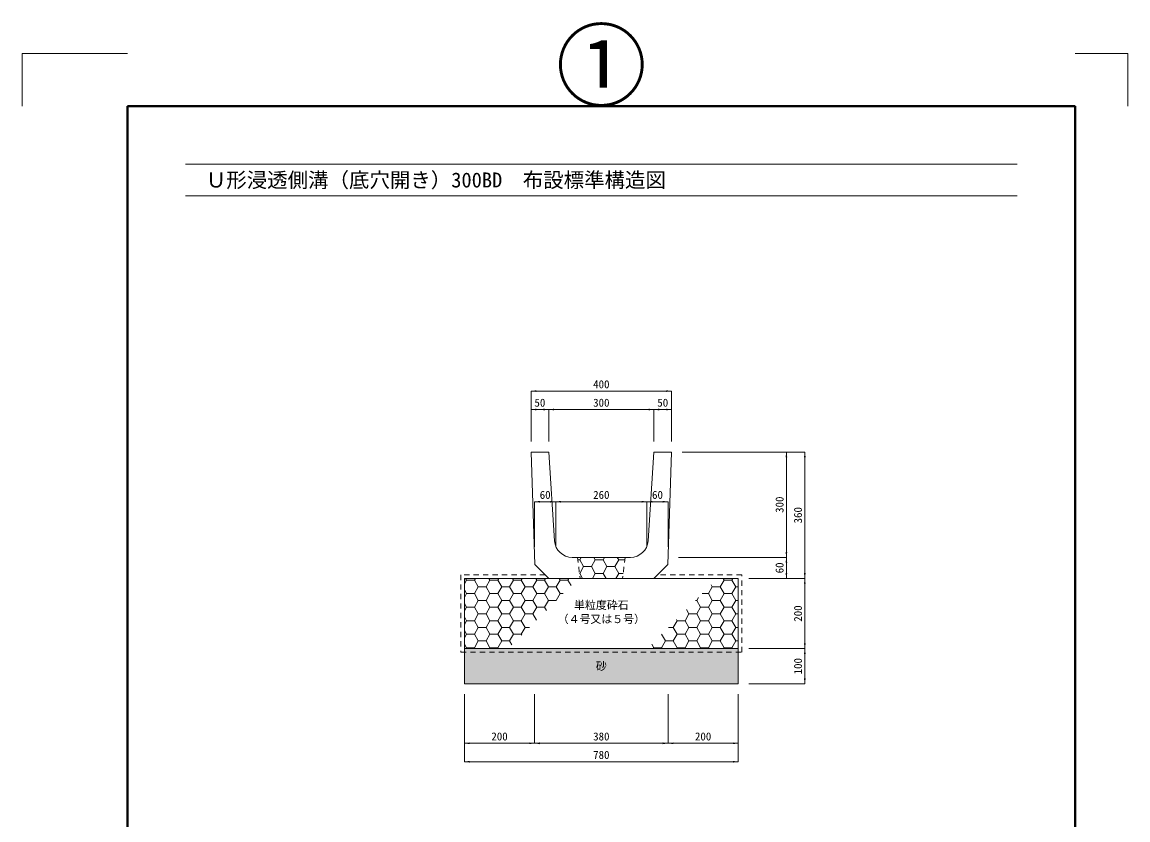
# Model space of a CAD drawing. Units: millimetres at full size. Extents: x 91602 to 111352, y 12024 to 16568.
# Drawn here: x 91602 to 94752, y 14296 to 16568 of the extents above; entities that cross this region are included whole.
import ezdxf
from ezdxf.enums import TextEntityAlignment as Align

# ---------------------------------------------------------------- set-up
doc = ezdxf.new("R2010")
doc.units = ezdxf.units.MM
doc.header["$LTSCALE"] = 20
doc.linetypes.add('USER1', pattern=[1.35, 0.75, -0.6])
for name, color, linetype, lineweight in [('Defpoints_3', 7, 'Continuous', 13), ('ハッチング', 7, 'Continuous', 9), ('図枠', 7, 'Continuous', 5), ('寸法線', 7, 'Continuous', 13), ('排水孔', 30, 'USER1', 13), ('本体', 2, 'Continuous', 13), ('浸透施設', 3, 'Continuous', 13), ('透水シート', 4, 'USER1', 13)]:
    doc.layers.add(name, color=color, linetype=linetype, lineweight=lineweight)
for name, color, linetype in [('ハッチング_砂', 32, 'Continuous'), ('文字', 7, 'Continuous'), ('補助線', 1, 'Continuous')]:
    doc.layers.add(name, color=color, linetype=linetype)
doc.styles.add('ＭＳ ゴシック', font='')
doc.styles.get('ＭＳ ゴシック').set_extended_font_data('MS Gothic')

# ---------------------------------------------------------------- blocks, each defined once
blk = doc.blocks.new('filled_arrow')
at = {"color": 0, "linetype": 'Continuous', "lineweight": -2}
blk.add_solid([(7.5, 1.25), (0, 0), (7.5, -1.25)], dxfattribs=at)

msp = doc.modelspace()

# ---------------------------------------------------------------- hatches: boundary and pattern name
at = {"layer": 'ハッチング_砂'}
msp.add_hatch(color=256, dxfattribs=at).paths.add_polyline_path([(92862.07, 14783.64), (92862.07, 14683.64), (93642.07, 14683.64), (93642.07, 14783.64)])

# ---------------------------------------------------------------- linework, layer by layer
at = {"layer": 'Defpoints_3'}
for p, q in [((91602.07, 16478.54), (91602.07, 16328.54)), ((91902.07, 16478.54), (91602.07, 16478.54)), ((94602.07, 16478.54), (94752.07, 16478.54)), ((94752.07, 16478.54), (94752.07, 16328.54))]:
    msp.add_line(p, q, dxfattribs=at)
at = {"layer": 'ハッチング'}
for p, q in [((93185.39, 15036.51), (93190.43, 15036.51)), ((93190.43, 15036.51), (93194.55, 15043.64)), ((93201.54, 15017.27), (93190.43, 15036.51)), ((93223.77, 15017.27), (93234.88, 15036.51)), ((93234.88, 15036.51), (93230.77, 15043.64)), ((93234.88, 15036.51), (93257.11, 15036.51)), ((93257.11, 15036.51), (93261.22, 15043.64)), ((93268.22, 15017.27), (93257.11, 15036.51)), ((93290.44, 15017.27), (93301.56, 15036.51)), ((93301.56, 15036.51), (93297.44, 15043.64)), ((93301.56, 15036.51), (93318.75, 15036.51)), ((93189.83, 14998.02), (93190.43, 14998.02)), ((93190.43, 14998.02), (93201.54, 15017.27)), ((93198.73, 14983.64), (93190.43, 14998.02)), ((93201.54, 15017.27), (93223.77, 15017.27)), ((93234.88, 14998.02), (93223.77, 15017.27)), ((93226.58, 14983.64), (93234.88, 14998.02)), ((93234.88, 14998.02), (93257.11, 14998.02)), ((93257.11, 14998.02), (93268.22, 15017.27)), ((93265.41, 14983.64), (93257.11, 14998.02)), ((93268.22, 15017.27), (93290.44, 15017.27)), ((93301.56, 14998.02), (93290.44, 15017.27)), ((93293.26, 14983.64), (93301.56, 14998.02)), ((93301.56, 14998.02), (93314.3, 14998.02)), ((92862.07, 14968.2), (92868.17, 14978.77)), ((92868.17, 14978.77), (92865.36, 14983.64)), ((92868.17, 14978.77), (92890.39, 14978.77)), ((92890.39, 14978.77), (92893.21, 14983.64)), ((92901.51, 14959.52), (92890.39, 14978.77)), ((92923.73, 14959.52), (92934.84, 14978.77)), ((92934.84, 14978.77), (92932.03, 14983.64)), ((92934.84, 14978.77), (92957.07, 14978.77)), ((92957.07, 14978.77), (92959.88, 14983.64)), ((92968.18, 14959.52), (92957.07, 14978.77)), ((92990.41, 14959.52), (93001.52, 14978.77)), ((93001.52, 14978.77), (92998.71, 14983.64)), ((93001.52, 14978.77), (93023.74, 14978.77)), ((93023.74, 14978.77), (93026.56, 14983.64)), ((93034.86, 14959.52), (93023.74, 14978.77)), ((93057.08, 14959.52), (93068.19, 14978.77)), ((93068.19, 14978.77), (93065.38, 14983.64)), ((93068.19, 14978.77), (93090.42, 14978.77)), ((93090.42, 14978.77), (93093.23, 14983.64)), ((93101.53, 14959.52), (93090.42, 14978.77)), ((93123.76, 14959.52), (93134.87, 14978.77)), ((93134.87, 14978.77), (93132.06, 14983.64)), ((93134.87, 14978.77), (93157.09, 14978.77)), ((93157.09, 14978.77), (93159.91, 14983.64)), ((93166.14, 14963.1), (93157.09, 14978.77)), ((93568.26, 14959.52), (93564.81, 14965.49)), ((93590.48, 14959.52), (93601.59, 14978.77)), ((93601.59, 14978.77), (93598.78, 14983.64)), ((93601.59, 14978.77), (93623.82, 14978.77)), ((93623.82, 14978.77), (93626.63, 14983.64)), ((93634.93, 14959.52), (93623.82, 14978.77)), ((92868.17, 14940.28), (92862.07, 14950.84)), ((92862.07, 14929.71), (92868.17, 14940.28)), ((92868.17, 14940.28), (92890.39, 14940.28)), ((92890.39, 14940.28), (92901.51, 14959.52)), ((92901.51, 14921.03), (92890.39, 14940.28)), ((92901.51, 14959.52), (92923.73, 14959.52)), ((92934.84, 14940.28), (92923.73, 14959.52)), ((92923.73, 14921.03), (92934.84, 14940.28)), ((92934.84, 14940.28), (92957.07, 14940.28)), ((92957.07, 14940.28), (92968.18, 14959.52)), ((92968.18, 14921.03), (92957.07, 14940.28)), ((92968.18, 14959.52), (92990.41, 14959.52)), ((93001.52, 14940.28), (92990.41, 14959.52)), ((92990.41, 14921.03), (93001.52, 14940.28)), ((93001.52, 14940.28), (93023.74, 14940.28)), ((93023.74, 14940.28), (93034.86, 14959.52)), ((93034.86, 14921.03), (93023.74, 14940.28)), ((93034.86, 14959.52), (93057.08, 14959.52)), ((93068.19, 14940.28), (93057.08, 14959.52)), ((93057.08, 14921.03), (93068.19, 14940.28)), ((93068.19, 14940.28), (93090.42, 14940.28)), ((93090.42, 14940.28), (93101.53, 14959.52)), ((93101.53, 14921.03), (93090.42, 14940.28)), ((93101.53, 14959.52), (93123.76, 14959.52)), ((93134.87, 14940.28), (93123.76, 14959.52)), ((93123.76, 14921.03), (93134.87, 14940.28)), ((93134.87, 14940.28), (93143.32, 14940.28)), ((93539.59, 14940.28), (93557.14, 14940.28)), ((93557.14, 14940.28), (93568.26, 14959.52)), ((93568.26, 14921.03), (93557.14, 14940.28)), ((93568.26, 14959.52), (93590.48, 14959.52)), ((93601.59, 14940.28), (93590.48, 14959.52)), ((93590.48, 14921.03), (93601.59, 14940.28)), ((93601.59, 14940.28), (93623.82, 14940.28)), ((93623.82, 14940.28), (93634.93, 14959.52)), ((93634.93, 14921.03), (93623.82, 14940.28)), ((93634.93, 14959.52), (93642.07, 14959.52)), ((92868.17, 14901.78), (92862.07, 14912.35)), ((92862.07, 14891.22), (92868.17, 14901.78)), ((92868.17, 14901.78), (92890.39, 14901.78)), ((92890.39, 14901.78), (92901.51, 14921.03)), ((92901.51, 14882.53), (92890.39, 14901.78)), ((92901.51, 14921.03), (92923.73, 14921.03)), ((92934.84, 14901.78), (92923.73, 14921.03)), ((92923.73, 14882.53), (92934.84, 14901.78)), ((92934.84, 14901.78), (92957.07, 14901.78)), ((92957.07, 14901.78), (92968.18, 14921.03)), ((92968.18, 14882.53), (92957.07, 14901.78)), ((92968.18, 14921.03), (92990.41, 14921.03)), ((93001.52, 14901.78), (92990.41, 14921.03)), ((92990.41, 14882.53), (93001.52, 14901.78)), ((93001.52, 14901.78), (93023.74, 14901.78)), ((93023.74, 14901.78), (93034.86, 14921.03)), ((93034.86, 14882.53), (93023.74, 14901.78)), ((93034.86, 14921.03), (93057.08, 14921.03)), ((93068.19, 14901.78), (93057.08, 14921.03)), ((93057.08, 14882.53), (93068.19, 14901.78)), ((93068.19, 14901.78), (93090.42, 14901.78)), ((93090.42, 14901.78), (93101.53, 14921.03)), ((93095.69, 14892.65), (93090.42, 14901.78)), ((93101.53, 14921.03), (93123.76, 14921.03)), ((93123.87, 14920.83), (93123.76, 14921.03)), ((93520.35, 14921.03), (93523.81, 14921.03)), ((93523.81, 14921.03), (93528.53, 14929.22)), ((93534.92, 14901.78), (93523.81, 14921.03)), ((93523.81, 14882.53), (93534.92, 14901.78)), ((93534.92, 14901.78), (93557.14, 14901.78)), ((93557.14, 14901.78), (93568.26, 14921.03)), ((93568.26, 14882.53), (93557.14, 14901.78)), ((93568.26, 14921.03), (93590.48, 14921.03)), ((93601.59, 14901.78), (93590.48, 14921.03)), ((93590.48, 14882.53), (93601.59, 14901.78)), ((93601.59, 14901.78), (93623.82, 14901.78)), ((93623.82, 14901.78), (93634.93, 14921.03)), ((93634.93, 14882.53), (93623.82, 14901.78)), ((93634.93, 14921.03), (93642.07, 14921.03)), ((92868.17, 14863.29), (92862.07, 14873.85)), ((92890.39, 14863.29), (92901.51, 14882.53)), ((92901.51, 14882.53), (92923.73, 14882.53)), ((92934.84, 14863.29), (92923.73, 14882.53)), ((92957.07, 14863.29), (92968.18, 14882.53)), ((92968.18, 14882.53), (92990.41, 14882.53)), ((93001.52, 14863.29), (92990.41, 14882.53)), ((93023.74, 14863.29), (93034.86, 14882.53)), ((93034.86, 14882.53), (93057.08, 14882.53)), ((93067.51, 14864.47), (93057.08, 14882.53)), ((93490.47, 14863.29), (93501.58, 14882.53)), ((93501.58, 14882.53), (93494.36, 14895.04)), ((93501.58, 14882.53), (93523.81, 14882.53)), ((93534.92, 14863.29), (93523.81, 14882.53)), ((93557.14, 14863.29), (93568.26, 14882.53)), ((93568.26, 14882.53), (93590.48, 14882.53)), ((93601.59, 14863.29), (93590.48, 14882.53)), ((93623.82, 14863.29), (93634.93, 14882.53)), ((93634.93, 14882.53), (93642.07, 14882.53)), ((92862.07, 14852.72), (92868.17, 14863.29)), ((92868.17, 14863.29), (92890.39, 14863.29)), ((92901.51, 14844.04), (92890.39, 14863.29)), ((92890.39, 14824.79), (92901.51, 14844.04)), ((92901.51, 14844.04), (92923.73, 14844.04)), ((92923.73, 14844.04), (92934.84, 14863.29)), ((92934.84, 14824.79), (92923.73, 14844.04)), ((92934.84, 14863.29), (92957.07, 14863.29)), ((92968.18, 14844.04), (92957.07, 14863.29)), ((92957.07, 14824.79), (92968.18, 14844.04)), ((92968.18, 14844.04), (92990.41, 14844.04)), ((92990.41, 14844.04), (93001.52, 14863.29)), ((93001.52, 14824.79), (92990.41, 14844.04)), ((93001.52, 14863.29), (93023.74, 14863.29)), ((93034.86, 14844.04), (93023.74, 14863.29)), ((93023.74, 14824.79), (93034.86, 14844.04)), ((93034.86, 14844.04), (93047.09, 14844.04)), ((93443.36, 14844.04), (93457.13, 14844.04)), ((93457.13, 14844.04), (93468.24, 14863.29)), ((93468.24, 14824.79), (93457.13, 14844.04)), ((93468.24, 14863.29), (93466.18, 14866.86)), ((93468.24, 14863.29), (93490.47, 14863.29)), ((93501.58, 14844.04), (93490.47, 14863.29)), ((93490.47, 14824.79), (93501.58, 14844.04)), ((93501.58, 14844.04), (93523.81, 14844.04)), ((93523.81, 14844.04), (93534.92, 14863.29)), ((93534.92, 14824.79), (93523.81, 14844.04)), ((93534.92, 14863.29), (93557.14, 14863.29)), ((93568.26, 14844.04), (93557.14, 14863.29)), ((93557.14, 14824.79), (93568.26, 14844.04)), ((93568.26, 14844.04), (93590.48, 14844.04)), ((93590.48, 14844.04), (93601.59, 14863.29)), ((93601.59, 14824.79), (93590.48, 14844.04)), ((93601.59, 14863.29), (93623.82, 14863.29)), ((93634.93, 14844.04), (93623.82, 14863.29)), ((93623.82, 14824.79), (93634.93, 14844.04)), ((93634.93, 14844.04), (93642.07, 14844.04)), ((92868.17, 14824.79), (92862.07, 14835.36)), ((92862.07, 14814.23), (92868.17, 14824.79)), ((92868.17, 14824.79), (92890.39, 14824.79)), ((92901.51, 14805.54), (92890.39, 14824.79)), ((92890.39, 14786.3), (92901.51, 14805.54)), ((92901.51, 14805.54), (92923.73, 14805.54)), ((92923.73, 14805.54), (92934.84, 14824.79)), ((92934.84, 14786.3), (92923.73, 14805.54)), ((92934.84, 14824.79), (92957.07, 14824.79)), ((92968.18, 14805.54), (92957.07, 14824.79)), ((92957.07, 14786.3), (92968.18, 14805.54)), ((92968.18, 14805.54), (92990.41, 14805.54)), ((92990.41, 14805.54), (93001.52, 14824.79)), ((92997.06, 14794.02), (92990.41, 14805.54)), ((93001.52, 14824.79), (93023.74, 14824.79)), ((93025.24, 14822.2), (93023.74, 14824.79)), ((93423.79, 14786.3), (93434.91, 14805.54)), ((93434.91, 14805.54), (93423.91, 14824.59)), ((93434.91, 14805.54), (93457.13, 14805.54)), ((93457.13, 14805.54), (93468.24, 14824.79)), ((93468.24, 14786.3), (93457.13, 14805.54)), ((93468.24, 14824.79), (93490.47, 14824.79)), ((93501.58, 14805.54), (93490.47, 14824.79)), ((93490.47, 14786.3), (93501.58, 14805.54)), ((93501.58, 14805.54), (93523.81, 14805.54)), ((93523.81, 14805.54), (93534.92, 14824.79)), ((93534.92, 14786.3), (93523.81, 14805.54)), ((93534.92, 14824.79), (93557.14, 14824.79)), ((93568.26, 14805.54), (93557.14, 14824.79)), ((93557.14, 14786.3), (93568.26, 14805.54)), ((93568.26, 14805.54), (93590.48, 14805.54)), ((93590.48, 14805.54), (93601.59, 14824.79)), ((93601.59, 14786.3), (93590.48, 14805.54)), ((93601.59, 14824.79), (93623.82, 14824.79)), ((93634.93, 14805.54), (93623.82, 14824.79)), ((93623.82, 14786.3), (93634.93, 14805.54)), ((93634.93, 14805.54), (93642.07, 14805.54)), ((92868.17, 14786.3), (92862.07, 14796.86)), ((92866.64, 14783.64), (92868.17, 14786.3)), ((92868.17, 14786.3), (92890.39, 14786.3)), ((92891.93, 14783.64), (92890.39, 14786.3)), ((92933.31, 14783.64), (92934.84, 14786.3)), ((92934.84, 14786.3), (92957.07, 14786.3)), ((92958.6, 14783.64), (92957.07, 14786.3)), ((93401.57, 14786.3), (93395.73, 14796.41)), ((93400.04, 14783.64), (93401.57, 14786.3)), ((93401.57, 14786.3), (93423.79, 14786.3)), ((93425.33, 14783.64), (93423.79, 14786.3)), ((93466.71, 14783.64), (93468.24, 14786.3)), ((93468.24, 14786.3), (93490.47, 14786.3)), ((93492, 14783.64), (93490.47, 14786.3)), ((93533.39, 14783.64), (93534.92, 14786.3)), ((93534.92, 14786.3), (93557.14, 14786.3)), ((93558.68, 14783.64), (93557.14, 14786.3)), ((93600.06, 14783.64), (93601.59, 14786.3)), ((93601.59, 14786.3), (93623.82, 14786.3)), ((93625.35, 14783.64), (93623.82, 14786.3))]:
    msp.add_line(p, q, dxfattribs=at)
at = {"layer": '図枠', "lineweight": 40}
for p, q in [((91902.07, 16328.54), (94602.07, 16328.54)), ((91902.07, 16328.54), (91902.07, 12173.54)), ((94602.07, 16328.54), (94602.07, 12173.54))]:
    msp.add_line(p, q, dxfattribs=at)
at = {"layer": '図枠', "lineweight": 13}
for p, q in [((92067.07, 16163.54), (94437.07, 16163.54)), ((92067.07, 16073.54), (94437.07, 16073.54))]:
    msp.add_line(p, q, dxfattribs=at)
at = {"layer": '寸法線'}
for p, q in [((93052.07, 15517.23), (93452.07, 15517.23)), ((93052.07, 15373.64), (93052.07, 15517.23)), ((93452.07, 15373.64), (93452.07, 15517.23)), ((93052.07, 15464.73), (93102.07, 15464.73)), ((93052.07, 15373.64), (93052.07, 15464.73)), ((93102.07, 15373.64), (93102.07, 15464.73)), ((93102.07, 15464.73), (93402.07, 15464.73)), ((93102.07, 15373.64), (93102.07, 15464.73)), ((93402.07, 15373.64), (93402.07, 15464.73)), ((93402.07, 15464.73), (93452.07, 15464.73)), ((93402.07, 15373.64), (93402.07, 15464.73)), ((93452.07, 15373.64), (93452.07, 15464.73)), ((93482.07, 15343.64), (93779.24, 15343.64)), ((93482.07, 15343.64), (93831.74, 15343.64)), ((93779.24, 15343.64), (93779.24, 15043.64)), ((93831.74, 14983.64), (93831.74, 15343.64)), ((93062.07, 15202.18), (93122.07, 15202.18)), ((93062.07, 15073.64), (93062.07, 15202.18)), ((93122.07, 15073.64), (93122.07, 15202.18)), ((93122.07, 15202.18), (93382.07, 15202.18)), ((93122.07, 15073.64), (93122.07, 15202.18)), ((93382.07, 15073.64), (93382.07, 15202.18)), ((93382.07, 15202.18), (93442.07, 15202.18)), ((93382.07, 15073.64), (93382.07, 15202.18)), ((93442.07, 15073.64), (93442.07, 15202.18)), ((93472.07, 15043.64), (93779.24, 15043.64)), ((93472.07, 15043.64), (93779.24, 15043.64)), ((93779.24, 15043.64), (93779.24, 14983.64)), ((93672.07, 14983.64), (93779.24, 14983.64)), ((93672.07, 14983.64), (93831.74, 14983.64)), ((93672.07, 14983.64), (93831.74, 14983.64)), ((93831.74, 14983.64), (93831.74, 14783.64)), ((93672.07, 14783.64), (93831.74, 14783.64)), ((93672.07, 14783.64), (93831.74, 14783.64)), ((93831.74, 14783.64), (93831.74, 14683.64)), ((93672.07, 14683.64), (93831.74, 14683.64)), ((92862.07, 14653.64), (92862.07, 14514.01)), ((92862.07, 14653.64), (92862.07, 14461.51)), ((93062.07, 14653.64), (93062.07, 14514.01)), ((93062.07, 14653.64), (93062.07, 14514.01)), ((93442.07, 14653.64), (93442.07, 14514.01)), ((93442.07, 14653.64), (93442.07, 14514.01)), ((93642.07, 14653.64), (93642.07, 14514.01)), ((93642.07, 14653.64), (93642.07, 14461.51)), ((92862.07, 14514.01), (93062.07, 14514.01)), ((93062.07, 14514.01), (93442.07, 14514.01)), ((93442.07, 14514.01), (93642.07, 14514.01)), ((92862.07, 14461.51), (93642.07, 14461.51))]:
    msp.add_line(p, q, dxfattribs=at)
at = {"layer": '排水孔'}
for p, q in [((93184.57, 15043.64), (93191.49, 14983.64)), ((93319.57, 15043.64), (93312.65, 14983.64))]:
    msp.add_line(p, q, dxfattribs=at)
at = {"layer": '本体'}
msp.add_line((93335.29, 15043.64), (93168.85, 15043.64), dxfattribs=at)
msp.add_lwpolyline([(93118.96, 15090.31), (93102.07, 15343.64), (93052.07, 15343.64), (93062.76, 15022.95), (93102.07, 14983.64), (93402.07, 14983.64), (93441.38, 15022.95), (93452.07, 15343.64), (93402.07, 15343.64), (93385.18, 15090.31)], dxfattribs=at)
for centre, start, end in [((93168.85, 15093.64), 183.81407, 270), ((93335.29, 15093.64), 270, 356.18593)]:
    msp.add_arc(centre, 50, start, end, dxfattribs=at)
at = {"layer": '浸透施設', "lineweight": 20}
for points in [[(92862.07, 14783.64), (93642.07, 14783.64), (93642.07, 14983.64), (92862.07, 14983.64)], [(92862.07, 14683.64), (93642.07, 14683.64), (93642.07, 14783.64), (92862.07, 14783.64)]]:
    msp.add_lwpolyline(points, close=True, dxfattribs=at)
at = {"layer": '透水シート'}
msp.add_lwpolyline([(93092.07, 14993.64), (92852.07, 14993.64), (92852.07, 14773.64), (93652.07, 14773.64), (93652.07, 14993.64), (93412.07, 14993.64)], dxfattribs=at)

# ---------------------------------------------------------------- block references
at = {"layer": '寸法線', "xscale": 2, "yscale": 2}
for p in [(93052.07, 15517.23), (93052.07, 15464.73), (93102.07, 15464.73), (93402.07, 15464.73), (93062.07, 15202.18), (93122.07, 15202.18), (93382.07, 15202.18), (92862.07, 14514.01), (93062.07, 14514.01), (93442.07, 14514.01), (92862.07, 14461.51)]:
    msp.add_blockref('filled_arrow', p, dxfattribs=at)
for p, rotation in [((93452.07, 15517.23), 180), ((93102.07, 15464.73), 180), ((93402.07, 15464.73), 180), ((93452.07, 15464.73), 180), ((93779.24, 15343.64), 270), ((93831.74, 15343.64), 270), ((93122.07, 15202.18), 180), ((93382.07, 15202.18), 180), ((93442.07, 15202.18), 180), ((93779.24, 15043.64), 90), ((93779.24, 15043.64), 270), ((93779.24, 14983.64), 90), ((93831.74, 14983.64), 90), ((93831.74, 14983.64), 270), ((93831.74, 14783.64), 90), ((93831.74, 14783.64), 270), ((93831.74, 14683.64), 90), ((93062.07, 14514.01), 180), ((93442.07, 14514.01), 180), ((93642.07, 14514.01), 180), ((93642.07, 14461.51), 180)]:
    msp.add_blockref('filled_arrow', p, dxfattribs=dict(at, rotation=rotation))

# ---------------------------------------------------------------- texts
at = {"layer": '図枠', "style": 'ＭＳ ゴシック'}
msp.add_text('\u3000Ｕ形浸透側溝（底穴開き）300BD\u3000布設標準構造図', height=42.72, dxfattribs=at).set_placement((92067.07, 16118.54), align=Align.MIDDLE_LEFT)
at = {"layer": '寸法線', "style": 'ＭＳ ゴシック'}
for s, p in [('400', (93252.07, 15536.73)), ('50', (93077.07, 15484.23)), ('300', (93252.07, 15484.23)), ('50', (93427.07, 15484.23)), ('60', (93092.07, 15221.68)), ('260', (93252.07, 15221.68)), ('60', (93412.07, 15221.68)), ('200', (92962.07, 14533.51)), ('380', (93252.07, 14533.51)), ('200', (93542.07, 14533.51)), ('780', (93252.07, 14481.01))]:
    msp.add_text(s, height=22.79, dxfattribs=at).set_placement(p, align=Align.MIDDLE_CENTER)
for s, p in [('300', (93759.74, 15193.64)), ('360', (93812.24, 15163.64)), ('60', (93759.74, 15013.64)), ('200', (93812.24, 14883.64)), ('100', (93812.24, 14733.64))]:
    msp.add_text(s, height=22.79, rotation=90, dxfattribs=at).set_placement(p, align=Align.MIDDLE_CENTER)
at = {"layer": '文字', "style": 'ＭＳ ゴシック'}
for s, p in [('単粒度砕石', (93174.37, 14919.18)), ('（４号又は５号）', (93127.75, 14879.18))]:
    msp.add_text(s, height=22.79, dxfattribs=at).set_placement(p, align=Align.TOP_LEFT)
msp.add_text('砂', height=22.79, dxfattribs=at).set_placement((93252.07, 14733.64), align=Align.MIDDLE_CENTER)
at = {"layer": '補助線', "style": 'ＭＳ ゴシック'}
msp.add_text('①', height=189.9, dxfattribs=at).set_placement((93252.07, 16292.12), align=Align.BOTTOM_CENTER)

doc.saveas('drawing.dxf')
